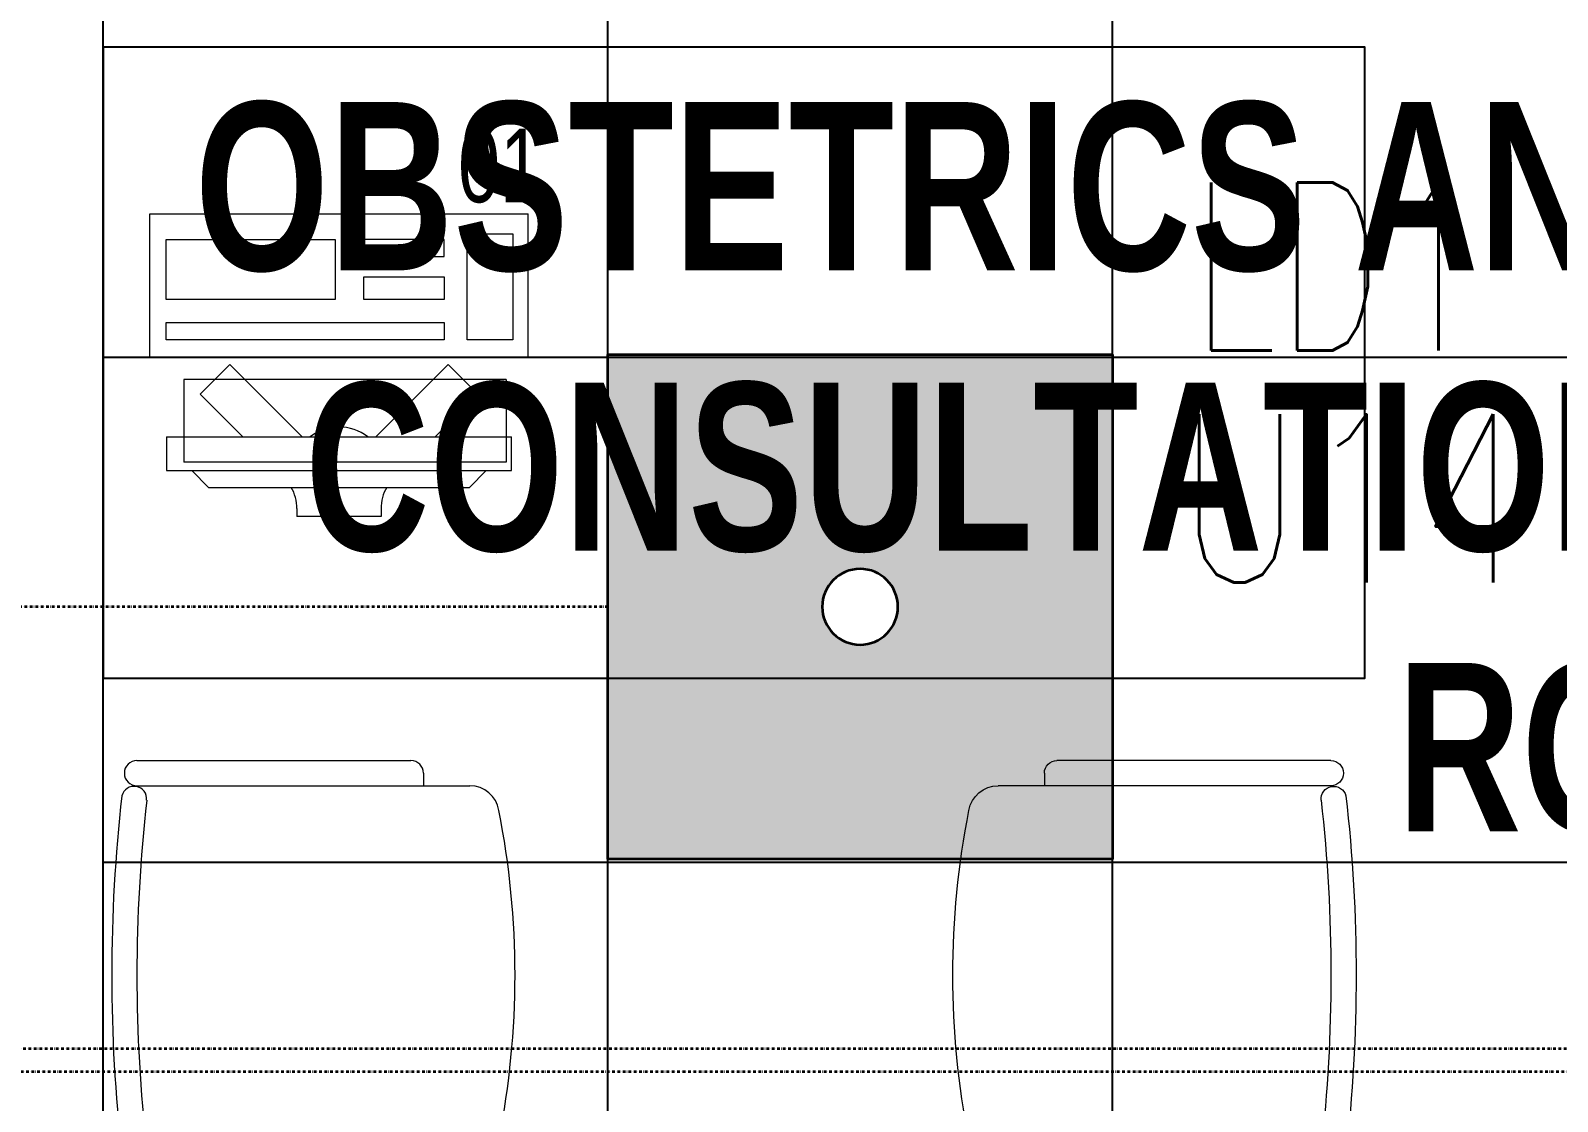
# Model space of a CAD drawing. Extents: x -12260 to 184725, y -29287 to 19916.
# Drawn here: x 25790 to 27605, y -4695 to -3422 of the extents above; entities that cross this region are included whole.
import ezdxf
from ezdxf import colors
from ezdxf.entities.mleader import LeaderData, LeaderLine
from ezdxf.enums import TextEntityAlignment as Align
from ezdxf.math import Vec2, Vec3

# ---------------------------------------------------------------- set-up
doc = ezdxf.new("R2010")
doc.units = 0
doc.header["$LTSCALE"] = 0.25
doc.linetypes.add('DASHDOT', pattern=[25.4, 12.7, -6.35, 0, -6.35])
for name, color, linetype, lineweight in [('01-First Floor-FUR$0$72_EGR_BASE_TEXT', 252, 'Continuous', 5), ('01-First Floor-FUR$0$72_EGR_EQP_TAG', 142, 'Continuous', 5), ('01-First Floor-FUR$0$LOADING', 253, 'Continuous', 5), ('01-First Floor-FUR$0$Walls', 251, 'Continuous', 5), ('E-LITE-CIRC', 6, 'Continuous', 25), ('E-LITE-CIRC-NUMB', 6, 'Continuous', 25), ('E-LITE-CLNG', 150, 'Continuous', 35), ('E-LITE-CLNG-CNDT', 6, 'DASHDOT', 35), ('E-LITE-CTRL', 6, 'Continuous', 25), ('E-LITE-IDEN', 6, 'Continuous', 25), ('E-LITE-TEXT', 6, 'Continuous', 25)]:
    doc.layers.add(name, color=color, linetype=linetype, lineweight=lineweight)
doc.layers.add('01-First Floor-FUR$0$FALSE CEILING', color=251, linetype='Continuous')
doc.layers.add('01-First Floor-FUR$0$TME-NON MEDICAL FURNITURE', color=242, linetype='Continuous')
doc.styles.add('01-First Floor-FUR$0$X3G_ENTITY_257CFD', font='swisscl.ttf', dxfattribs={"height": 200})
doc.styles.add('01-First Floor-FUR$0$X3G_ENTITY_9EC9', font='swisscl.ttf', dxfattribs={"height": 0.2})
doc.styles.add('DC_Elc_Romans', font='elc_romans.shx', dxfattribs={"width": 0.7})
doc.styles.add('DC_SIMPLEX', font='SIMPLEX.shx', dxfattribs={"width": 0.7})

# ---------------------------------------------------------------- blocks, each defined once
blk = doc.blocks.new('*U224')
h = blk.add_hatch(color=254)
h.dxf.hatch_style = 1
h.paths.add_polyline_path([(-300, 300), (-300, -300), (300, -300), (300, 300)])
edge = h.paths.add_edge_path(flags=16)
edge.add_arc((0, 0), 45, 0, 360)
blk.add_lwpolyline([(-300, 300), (-300, -300), (300, -300), (300, 300)], close=True)
blk.add_circle((0, 0), 45)
at = {"layer": 'E-LITE-CIRC-NUMB', "style": 'DC_SIMPLEX', "width": 0.7, "flags": 8}
blk.add_attdef('CIRCUIT', text='', height=200, rotation=0, dxfattribs=at).set_placement((-473.9, 300), align=Align.RIGHT)
at = {"layer": 'E-LITE-CTRL', "style": 'DC_SIMPLEX', "width": 0.7, "flags": 8}
blk.add_attdef('CONTROL', (1118.9, -935), '', height=200, rotation=360, dxfattribs=at)
at = {"layer": 'E-LITE-IDEN', "style": 'DC_SIMPLEX', "width": 0.7, "flags": 8}
blk.add_attdef('TYPE', (460.4, 457.6), '', height=200, rotation=360, dxfattribs=at)
blk = doc.blocks.new('DC_Arrow-ArrowEllipse')
at = {"color": 0}
blk.add_ellipse((0, 0), major_axis=(0.4, 0), ratio=0.4, dxfattribs=at)
at = {"color": 0, "ltscale": 0.5}
blk.add_solid([(-1.4, 0.1667), (-0.4, 0), (-1.4, -0.1667)], dxfattribs=at)
blk = doc.blocks.new('01-First Floor-FUR$0$GF21016-P')
at = {"layer": '01-First Floor-FUR$0$LOADING', "extrusion": (-1.24384e-09, -1.20261e-09, -1)}
for p, q in [((0.0128, 0.0179), (0.0128, 0.4136)), ((0.4628, 0.0179), (0.4628, 0.4136)), ((-0.0022, 0.3585), (0.0128, 0.3585)), ((0.4778, 0.3585), (0.4628, 0.3585)), ((-0.0172, 0.0179), (-0.0172, 0.3435)), ((0.4928, 0.0179), (0.4928, 0.3435)), ((0.4778, 0.0029), (0.4778, 0.0029))]:
    blk.add_line(p, q, dxfattribs=at)
for centre, radius, start, end in [((-0.2378, -0.5362), 1.0036, 78.7568, 101.2432), ((-0.0478, 0.4136), 0.035, 0, 80.6557), ((-0.4278, 0.4136), 0.035, 99.3443, 180), ((0.0022, 0.3435), 0.015, 0, 90), ((-0.4778, 0.3435), 0.015, 90, 180), ((-0.0284, 0.0145), 0.015, 284.3864, 95.5209), ((-0.2378, 1.8928), 1.8749, 263.6341, 276.3659), ((-0.4471, 0.0145), 0.015, 84.4791, 255.6136), ((0.0022, 0.0179), 0.015, 270, 0), ((0.0022, 0.0179), 0.015, 180, 270), ((-0.2378, 1.8734), 1.8855, 263.5119, 276.4881), ((-0.4778, 0.0179), 0.015, 270, 0), ((-0.4778, 0.0179), 0.015, 180, 270)]:
    blk.add_arc(centre, radius, start, end, dxfattribs=at)
blk = doc.blocks.new('01-First Floor-FUR$0$ITCWLS1-P')
at = {"layer": '01-First Floor-FUR$0$LOADING'}
for p, q in [((-0.17, 0.45), (-0.17, 0)), ((-0.17, 0.45), (0, 0.45)), ((0, 0.45), (0, 0)), ((-0.2651, 0.43, 0), (-0.3051, 0.43, 0)), ((-0.3051, 0.43, 0), (-0.3051, 0.02, 0)), ((-0.2651, 0.43, 0), (-0.2651, 0.02, 0)), ((-0.1496, 0.4305), (-0.1291, 0.4305)), ((-0.1291, 0.4305), (-0.1291, 0.4089)), ((-0.3251, 0.38, 0), (-0.3051, 0.4, 0)), ((-0.197, 0.4094), (-0.295, 0.4094)), ((-0.295, 0.0264), (-0.295, 0.4094)), ((-0.197, 0.0264), (-0.197, 0.4094)), ((-0.3251, 0.38, 0), (-0.3251, 0.07, 0)), ((-0.3503, 0.275), (-0.3596, 0.275)), ((-0.3596, 0.175), (-0.3596, 0.275)), ((-0.3503, 0.175), (-0.3596, 0.175)), ((-0.3251, 0.07, 0), (-0.3051, 0.05, 0)), ((-0.3051, 0.02, 0), (-0.2651, 0.02, 0)), ((-0.197, 0.0264), (-0.295, 0.0264)), ((-0.17, 0), (0, 0))]:
    blk.add_line(p, q, dxfattribs=at)
at = {"layer": '01-First Floor-FUR$0$LOADING', "extrusion": (2.48281e-10, 3.18408e-10, -1)}
for p, q in [((-0.2651, 0.3395), (-0.2144, 0.3902)), ((-0.1791, 0.3548), (-0.2144, 0.3902)), ((-0.2651, 0.2688), (-0.1791, 0.3548))]:
    blk.add_line(p, q, dxfattribs=at)
at = {"layer": '01-First Floor-FUR$0$LOADING', "extrusion": (2.48281e-10, -3.18408e-10, -1)}
for p, q in [((-0.2651, 0.1812), (-0.1791, 0.0952)), ((-0.2651, 0.1105), (-0.2144, 0.0598)), ((-0.1791, 0.0952), (-0.2144, 0.0598))]:
    blk.add_line(p, q, dxfattribs=at)
at = {"layer": '01-First Floor-FUR$0$LOADING'}
for points in [[(-0.1291, 0.4089), (-0.1291, 0.1), (-0.1496, 0.1), (-0.1496, 0.4305)], [(-0.1496, 0.1), (-0.1496, 0.1), (-0.1496, 0.1), (-0.1496, 0.1), (-0.1496, 0.1), (-0.1496, 0.1), (-0.1496, 0.1), (-0.1496, 0.1), (-0.1496, 0.1)], [(-0.1496, 0.1), (-0.1496, 0.1), (-0.1496, 0.1), (-0.1496, 0.1), (-0.1496, 0.1), (-0.1496, 0.1), (-0.1496, 0.1), (-0.1496, 0.1), (-0.1496, 0.1), (-0.1496, 0.1), (-0.1496, 0.1), (-0.1496, 0.1), (-0.1496, 0.1), (-0.1496, 0.1), (-0.1496, 0.1), (-0.1496, 0.1), (-0.1496, 0.1), (-0.1496, 0.1)], [(-0.1496, 0.1), (-0.1496, 0.1), (-0.1496, 0.1), (-0.1496, 0.1), (-0.1496, 0.1), (-0.1496, 0.1), (-0.1496, 0.1), (-0.1496, 0.1), (-0.1496, 0.1), (-0.1496, 0.1)], [(-0.1496, 0.1), (-0.1496, 0.1), (-0.1496, 0.1), (-0.1496, 0.1), (-0.1496, 0.1), (-0.1496, 0.1), (-0.1496, 0.1)], [(-0.1496, 0.1), (-0.1496, 0.1), (-0.1496, 0.1), (-0.1496, 0.1), (-0.1496, 0.1), (-0.1496, 0.1), (-0.1496, 0.1), (-0.1496, 0.1), (-0.1496, 0.1), (-0.1496, 0.1)], [(-0.1496, 0.1), (-0.1496, 0.1), (-0.1496, 0.1), (-0.1496, 0.1), (-0.1496, 0.1), (-0.1496, 0.1), (-0.1496, 0.1), (-0.1496, 0.1), (-0.1496, 0.1), (-0.1496, 0.1), (-0.1496, 0.1), (-0.1496, 0.1), (-0.1496, 0.1), (-0.1496, 0.1), (-0.1496, 0.1)], [(-0.1496, 0.1), (-0.1496, 0.1), (-0.1496, 0.1), (-0.1496, 0.1), (-0.1496, 0.1), (-0.1496, 0.1), (-0.1496, 0.1), (-0.1496, 0.1), (-0.1496, 0.1), (-0.1496, 0.1)], [(-0.1496, 0.1), (-0.1496, 0.1), (-0.1496, 0.1), (-0.1496, 0.1), (-0.1496, 0.1), (-0.1496, 0.1), (-0.1496, 0.1), (-0.1496, 0.1), (-0.1496, 0.1), (-0.1496, 0.1)], [(-0.1496, 0.1), (-0.1496, 0.1), (-0.1496, 0.1), (-0.1496, 0.1), (-0.1496, 0.1), (-0.1496, 0.1), (-0.1496, 0.1), (-0.1496, 0.1), (-0.1496, 0.1), (-0.1496, 0.1), (-0.1496, 0.1), (-0.1496, 0.1), (-0.1496, 0.1), (-0.1496, 0.1), (-0.1496, 0.1), (-0.1496, 0.1), (-0.1496, 0.1), (-0.1496, 0.1), (-0.1496, 0.1), (-0.1496, 0.1), (-0.1496, 0.1), (-0.1496, 0.1), (-0.1496, 0.1), (-0.1496, 0.1), (-0.1496, 0.1), (-0.1496, 0.1), (-0.1496, 0.1), (-0.1496, 0.1), (-0.1496, 0.1), (-0.1496, 0.1), (-0.1496, 0.1), (-0.1496, 0.1), (-0.1496, 0.1), (-0.1496, 0.1), (-0.1496, 0.1), (-0.1496, 0.1), (-0.1496, 0.1), (-0.1496, 0.1), (-0.1496, 0.1), (-0.1496, 0.1), (-0.1496, 0.1), (-0.1496, 0.1), (-0.1496, 0.1), (-0.1496, 0.1), (-0.1496, 0.1), (-0.1496, 0.1), (-0.1496, 0.1), (-0.1496, 0.1), (-0.1496, 0.1), (-0.1496, 0.1), (-0.1496, 0.1), (-0.1496, 0.1), (-0.1496, 0.1), (-0.1496, 0.1)], [(-0.1496, 0.1), (-0.1496, 0.1), (-0.1496, 0.1), (-0.1496, 0.1), (-0.1496, 0.1), (-0.1496, 0.1), (-0.1496, 0.1), (-0.1496, 0.1), (-0.1496, 0.1), (-0.1496, 0.1), (-0.1496, 0.1), (-0.1496, 0.1), (-0.1496, 0.1), (-0.1496, 0.1), (-0.1496, 0.1), (-0.1496, 0.1), (-0.1496, 0.1), (-0.1496, 0.1), (-0.1496, 0.1), (-0.1496, 0.1), (-0.1496, 0.1), (-0.1496, 0.1), (-0.1496, 0.1), (-0.1496, 0.1), (-0.1496, 0.1), (-0.1496, 0.1), (-0.1496, 0.1), (-0.1496, 0.1), (-0.1496, 0.1), (-0.1496, 0.1), (-0.1496, 0.1), (-0.1496, 0.1), (-0.1496, 0.1), (-0.1496, 0.1), (-0.1496, 0.1), (-0.1496, 0.1), (-0.1496, 0.1), (-0.1496, 0.1), (-0.1496, 0.1), (-0.1496, 0.1), (-0.1496, 0.1), (-0.1496, 0.1), (-0.1496, 0.1), (-0.1496, 0.1), (-0.1496, 0.1), (-0.1496, 0.1), (-0.1496, 0.1), (-0.1496, 0.1), (-0.1496, 0.1), (-0.1496, 0.1), (-0.1496, 0.1), (-0.1496, 0.1), (-0.1496, 0.1), (-0.1496, 0.1), (-0.1496, 0.1), (-0.1496, 0.1), (-0.1496, 0.1), (-0.1496, 0.1), (-0.1496, 0.1), (-0.1496, 0.1), (-0.1496, 0.1), (-0.1496, 0.1), (-0.1496, 0.1), (-0.1496, 0.1), (-0.1496, 0.1), (-0.1496, 0.1), (-0.1496, 0.1), (-0.1496, 0.1), (-0.1496, 0.1), (-0.1496, 0.1), (-0.1496, 0.1), (-0.1496, 0.1), (-0.1496, 0.1), (-0.1496, 0.1), (-0.1496, 0.1), (-0.1496, 0.1), (-0.1496, 0.1), (-0.1496, 0.1), (-0.1496, 0.1), (-0.1496, 0.1), (-0.1496, 0.1), (-0.1496, 0.1), (-0.1496, 0.1), (-0.1496, 0.1), (-0.1496, 0.1), (-0.1496, 0.1), (-0.1496, 0.1), (-0.1496, 0.1), (-0.1496, 0.1)], [(-0.1496, 0.1), (-0.1496, 0.1), (-0.1496, 0.1), (-0.1496, 0.1), (-0.1496, 0.1), (-0.1496, 0.1), (-0.1496, 0.1), (-0.1496, 0.1), (-0.1496, 0.1), (-0.1496, 0.1), (-0.1496, 0.1), (-0.1496, 0.1)], [(-0.1496, 0.1), (-0.1496, 0.1), (-0.1496, 0.1), (-0.1496, 0.1), (-0.1496, 0.1), (-0.1496, 0.1), (-0.1496, 0.1)], [(-0.1496, 0.1), (-0.1496, 0.1), (-0.1496, 0.1), (-0.1496, 0.1), (-0.1496, 0.1), (-0.1496, 0.1), (-0.1496, 0.1), (-0.1496, 0.1), (-0.1496, 0.1), (-0.1496, 0.1), (-0.1496, 0.1), (-0.1496, 0.1), (-0.1496, 0.1), (-0.1496, 0.1), (-0.1496, 0.1), (-0.1496, 0.1), (-0.1496, 0.1)], [(-0.1496, 0.1), (-0.1496, 0.1), (-0.1496, 0.1), (-0.1496, 0.1), (-0.1496, 0.1), (-0.1496, 0.1), (-0.1496, 0.1), (-0.1496, 0.1), (-0.1496, 0.1), (-0.1496, 0.1), (-0.1496, 0.1), (-0.1496, 0.1), (-0.1496, 0.1), (-0.1496, 0.1), (-0.1496, 0.1), (-0.1496, 0.1), (-0.1496, 0.1), (-0.1496, 0.1), (-0.1496, 0.1), (-0.1496, 0.1), (-0.1496, 0.1), (-0.1496, 0.1), (-0.1496, 0.1), (-0.1496, 0.1), (-0.1496, 0.1), (-0.1496, 0.1), (-0.1496, 0.1), (-0.1496, 0.1), (-0.1496, 0.1), (-0.1496, 0.1), (-0.1496, 0.1), (-0.1496, 0.1), (-0.1496, 0.1), (-0.1496, 0.1), (-0.1496, 0.1), (-0.1496, 0.1), (-0.1496, 0.1), (-0.1496, 0.1), (-0.1496, 0.1), (-0.1496, 0.1), (-0.1496, 0.1), (-0.1496, 0.1), (-0.1496, 0.1), (-0.1496, 0.1), (-0.1496, 0.1), (-0.1496, 0.1), (-0.1496, 0.1), (-0.1496, 0.1), (-0.1496, 0.1), (-0.1496, 0.1), (-0.1496, 0.1), (-0.1496, 0.1), (-0.1496, 0.1), (-0.1496, 0.1), (-0.1496, 0.1), (-0.1496, 0.1), (-0.1496, 0.1), (-0.1496, 0.1), (-0.1496, 0.1), (-0.1496, 0.1), (-0.1496, 0.1), (-0.1496, 0.1), (-0.1496, 0.1), (-0.1496, 0.1), (-0.1496, 0.1), (-0.1496, 0.1), (-0.1496, 0.1), (-0.1496, 0.1), (-0.1496, 0.1), (-0.1496, 0.1), (-0.1496, 0.1), (-0.1496, 0.1), (-0.1496, 0.1), (-0.1496, 0.1), (-0.1496, 0.1), (-0.1496, 0.1), (-0.1496, 0.1), (-0.1496, 0.1), (-0.1496, 0.1), (-0.1496, 0.1), (-0.1496, 0.1), (-0.1496, 0.1), (-0.1496, 0.1), (-0.1496, 0.1), (-0.1496, 0.1), (-0.1496, 0.1), (-0.1496, 0.1), (-0.1496, 0.1), (-0.1496, 0.1), (-0.1496, 0.1), (-0.1496, 0.1), (-0.1496, 0.1), (-0.1496, 0.1), (-0.1496, 0.1), (-0.1496, 0.1), (-0.1496, 0.1), (-0.1496, 0.1), (-0.1496, 0.1), (-0.1496, 0.1), (-0.1496, 0.1), (-0.1496, 0.1), (-0.1496, 0.1), (-0.1496, 0.1), (-0.1496, 0.1), (-0.1496, 0.1), (-0.1496, 0.1), (-0.1496, 0.1), (-0.1496, 0.1), (-0.1496, 0.1), (-0.1496, 0.1), (-0.1496, 0.1)], [(-0.1496, 0.1), (-0.1496, 0.1), (-0.1496, 0.1), (-0.1496, 0.1), (-0.1496, 0.1), (-0.1496, 0.1), (-0.1496, 0.1), (-0.1496, 0.1)]]:
    blk.add_lwpolyline(points, dxfattribs=at)
for points in [[(-0.1019, 0.4305), (-0.0304, 0.4305), (-0.0304, 0.2294), (-0.1019, 0.2294)], [(-0.1019, 0.1954), (-0.0747, 0.1954), (-0.0747, 0.1), (-0.1019, 0.1)], [(-0.0304, 0.1954), (-0.0508, 0.1954), (-0.0508, 0.1), (-0.0304, 0.1)], [(-0.1496, 0.1), (-0.1496, 0.1), (-0.1496, 0.1), (-0.1496, 0.1), (-0.1496, 0.1), (-0.1496, 0.1), (-0.1496, 0.1), (-0.1496, 0.1), (-0.1496, 0.1), (-0.1496, 0.1), (-0.1496, 0.1), (-0.1496, 0.1), (-0.1496, 0.1), (-0.1496, 0.1), (-0.1496, 0.1), (-0.1496, 0.1), (-0.1496, 0.1), (-0.1496, 0.1), (-0.1496, 0.1), (-0.1496, 0.1), (-0.1496, 0.1), (-0.1496, 0.1), (-0.1496, 0.1), (-0.1496, 0.1), (-0.1496, 0.1), (-0.1496, 0.1), (-0.1496, 0.1), (-0.1496, 0.1), (-0.1496, 0.1), (-0.1496, 0.1), (-0.1496, 0.1), (-0.1496, 0.1), (-0.1496, 0.1), (-0.1496, 0.1), (-0.1496, 0.1), (-0.1496, 0.1), (-0.1496, 0.1), (-0.1496, 0.1), (-0.1496, 0.1), (-0.1496, 0.1), (-0.1496, 0.1), (-0.1496, 0.1), (-0.1496, 0.1), (-0.1496, 0.1), (-0.1496, 0.1), (-0.1496, 0.1), (-0.1496, 0.1), (-0.1496, 0.1), (-0.1496, 0.1), (-0.1496, 0.1), (-0.1496, 0.1), (-0.1496, 0.1), (-0.1496, 0.1), (-0.1496, 0.1), (-0.1496, 0.1), (-0.1496, 0.1), (-0.1496, 0.1), (-0.1496, 0.1), (-0.1496, 0.1), (-0.1496, 0.1), (-0.1496, 0.1), (-0.1496, 0.1), (-0.1496, 0.1), (-0.1496, 0.1), (-0.1496, 0.1), (-0.1496, 0.1), (-0.1496, 0.1), (-0.1496, 0.1), (-0.1496, 0.1), (-0.1496, 0.1), (-0.1496, 0.1), (-0.1496, 0.1), (-0.1496, 0.1), (-0.1496, 0.1), (-0.1496, 0.1), (-0.1496, 0.1), (-0.1496, 0.1), (-0.1496, 0.1), (-0.1496, 0.1), (-0.1496, 0.1), (-0.1496, 0.1), (-0.1496, 0.1), (-0.1496, 0.1), (-0.1496, 0.1), (-0.1496, 0.1), (-0.1496, 0.1), (-0.1496, 0.1), (-0.1496, 0.1), (-0.1496, 0.1), (-0.1496, 0.1), (-0.1496, 0.1), (-0.1496, 0.1), (-0.1496, 0.1), (-0.1496, 0.1), (-0.1496, 0.1), (-0.1496, 0.1), (-0.1496, 0.1), (-0.1496, 0.1), (-0.1496, 0.1), (-0.1496, 0.1), (-0.1496, 0.1), (-0.1496, 0.1), (-0.1496, 0.1), (-0.1496, 0.1), (-0.1496, 0.1), (-0.1496, 0.1), (-0.1496, 0.1), (-0.1496, 0.1), (-0.1496, 0.1), (-0.1496, 0.1), (-0.1496, 0.1), (-0.1496, 0.1), (-0.1496, 0.1), (-0.1496, 0.1), (-0.1496, 0.1), (-0.1496, 0.1), (-0.1496, 0.1), (-0.1496, 0.1), (-0.1496, 0.1), (-0.1496, 0.1), (-0.1496, 0.1), (-0.1496, 0.1), (-0.1496, 0.1), (-0.1496, 0.1), (-0.1496, 0.1), (-0.1496, 0.1), (-0.1496, 0.1), (-0.1496, 0.1), (-0.1496, 0.1), (-0.1496, 0.1), (-0.1496, 0.1), (-0.1496, 0.1), (-0.1496, 0.1), (-0.1496, 0.1), (-0.1496, 0.1), (-0.1496, 0.1), (-0.1496, 0.1), (-0.1496, 0.1), (-0.1496, 0.1), (-0.1496, 0.1), (-0.1496, 0.1), (-0.1496, 0.1), (-0.1496, 0.1), (-0.1496, 0.1), (-0.1496, 0.1), (-0.1496, 0.1), (-0.1496, 0.1), (-0.1496, 0.1), (-0.1496, 0.1), (-0.1496, 0.1), (-0.1496, 0.1), (-0.1496, 0.1), (-0.1496, 0.1), (-0.1496, 0.1), (-0.1496, 0.1), (-0.1496, 0.1), (-0.1496, 0.1), (-0.1496, 0.1), (-0.1496, 0.1), (-0.1496, 0.1), (-0.1496, 0.1), (-0.1496, 0.1), (-0.1496, 0.1), (-0.1496, 0.1), (-0.1496, 0.1), (-0.1496, 0.1), (-0.1496, 0.1), (-0.1496, 0.1), (-0.1496, 0.1), (-0.1496, 0.1), (-0.1496, 0.1), (-0.1496, 0.1), (-0.1496, 0.1), (-0.1496, 0.1), (-0.1496, 0.1), (-0.1496, 0.1), (-0.1496, 0.1), (-0.1496, 0.1), (-0.1496, 0.1), (-0.1496, 0.1), (-0.1496, 0.1), (-0.1496, 0.1), (-0.1496, 0.1), (-0.1496, 0.1), (-0.1496, 0.1), (-0.1496, 0.1), (-0.1496, 0.1), (-0.1496, 0.1), (-0.1496, 0.1), (-0.1496, 0.1), (-0.1496, 0.1), (-0.1496, 0.1), (-0.1496, 0.1), (-0.1496, 0.1), (-0.1496, 0.1), (-0.1496, 0.1), (-0.1496, 0.1), (-0.1496, 0.1), (-0.1496, 0.1), (-0.1496, 0.1), (-0.1496, 0.1), (-0.1496, 0.1), (-0.1496, 0.1), (-0.1496, 0.1), (-0.1496, 0.1), (-0.1496, 0.1), (-0.1496, 0.1), (-0.1496, 0.1), (-0.1496, 0.1), (-0.1496, 0.1), (-0.1496, 0.1), (-0.1496, 0.1), (-0.1496, 0.1), (-0.1496, 0.1), (-0.1496, 0.1), (-0.1496, 0.1), (-0.1496, 0.1), (-0.1496, 0.1), (-0.1496, 0.1), (-0.1496, 0.1), (-0.1496, 0.1), (-0.1496, 0.1), (-0.1496, 0.1), (-0.1496, 0.1), (-0.1496, 0.1), (-0.1496, 0.1), (-0.1496, 0.1), (-0.1496, 0.1), (-0.1496, 0.1), (-0.1496, 0.1), (-0.1496, 0.1), (-0.1496, 0.1), (-0.1496, 0.1), (-0.1496, 0.1), (-0.1496, 0.1), (-0.1496, 0.1), (-0.1496, 0.1), (-0.1496, 0.1), (-0.1496, 0.1), (-0.1496, 0.1), (-0.1496, 0.1), (-0.1496, 0.1), (-0.1496, 0.1), (-0.1496, 0.1), (-0.1496, 0.1), (-0.1496, 0.1), (-0.1496, 0.1), (-0.1496, 0.1), (-0.1496, 0.1), (-0.1496, 0.1), (-0.1496, 0.1), (-0.1496, 0.1), (-0.1496, 0.1), (-0.1496, 0.1), (-0.1496, 0.1), (-0.1496, 0.1), (-0.1496, 0.1), (-0.1496, 0.1), (-0.1496, 0.1), (-0.1496, 0.1), (-0.1496, 0.1), (-0.1496, 0.1), (-0.1496, 0.1), (-0.1496, 0.1), (-0.1496, 0.1), (-0.1496, 0.1), (-0.1496, 0.1), (-0.1496, 0.1), (-0.1496, 0.1), (-0.1496, 0.1), (-0.1496, 0.1), (-0.1496, 0.1), (-0.1496, 0.1), (-0.1496, 0.1), (-0.1496, 0.1), (-0.1496, 0.1), (-0.1496, 0.1)], [(-0.1496, 0.1), (-0.1496, 0.1), (-0.1496, 0.1), (-0.1496, 0.1), (-0.1496, 0.1), (-0.1496, 0.1), (-0.1496, 0.1), (-0.1496, 0.1), (-0.1496, 0.1), (-0.1496, 0.1), (-0.1496, 0.1), (-0.1496, 0.1), (-0.1496, 0.1), (-0.1496, 0.1), (-0.1496, 0.1), (-0.1496, 0.1), (-0.1496, 0.1), (-0.1496, 0.1), (-0.1496, 0.1), (-0.1496, 0.1), (-0.1496, 0.1), (-0.1496, 0.1), (-0.1496, 0.1), (-0.1496, 0.1), (-0.1496, 0.1), (-0.1496, 0.1), (-0.1496, 0.1), (-0.1496, 0.1), (-0.1496, 0.1), (-0.1496, 0.1), (-0.1496, 0.1), (-0.1496, 0.1), (-0.1496, 0.1), (-0.1496, 0.1), (-0.1496, 0.1), (-0.1496, 0.1), (-0.1496, 0.1), (-0.1496, 0.1), (-0.1496, 0.1), (-0.1496, 0.1), (-0.1496, 0.1), (-0.1496, 0.1), (-0.1496, 0.1), (-0.1496, 0.1), (-0.1496, 0.1), (-0.1496, 0.1), (-0.1496, 0.1), (-0.1496, 0.1), (-0.1496, 0.1), (-0.1496, 0.1), (-0.1496, 0.1), (-0.1496, 0.1), (-0.1496, 0.1), (-0.1496, 0.1), (-0.1496, 0.1), (-0.1496, 0.1), (-0.1496, 0.1), (-0.1496, 0.1), (-0.1496, 0.1), (-0.1496, 0.1), (-0.1496, 0.1), (-0.1496, 0.1), (-0.1496, 0.1), (-0.1496, 0.1), (-0.1496, 0.1), (-0.1496, 0.1), (-0.1496, 0.1), (-0.1496, 0.1), (-0.1496, 0.1), (-0.1496, 0.1), (-0.1496, 0.1), (-0.1496, 0.1), (-0.1496, 0.1), (-0.1496, 0.1), (-0.1496, 0.1), (-0.1496, 0.1), (-0.1496, 0.1), (-0.1496, 0.1), (-0.1496, 0.1), (-0.1496, 0.1), (-0.1496, 0.1), (-0.1496, 0.1), (-0.1496, 0.1), (-0.1496, 0.1), (-0.1496, 0.1), (-0.1496, 0.1), (-0.1496, 0.1), (-0.1496, 0.1), (-0.1496, 0.1), (-0.1496, 0.1), (-0.1496, 0.1), (-0.1496, 0.1), (-0.1496, 0.1), (-0.1496, 0.1), (-0.1496, 0.1), (-0.1496, 0.1), (-0.1496, 0.1), (-0.1496, 0.1), (-0.1496, 0.1), (-0.1496, 0.1), (-0.1496, 0.1), (-0.1496, 0.1), (-0.1496, 0.1), (-0.1496, 0.1), (-0.1496, 0.1), (-0.1496, 0.1), (-0.1496, 0.1), (-0.1496, 0.1), (-0.1496, 0.1), (-0.1496, 0.1), (-0.1496, 0.1), (-0.1496, 0.1), (-0.1496, 0.1), (-0.1496, 0.1), (-0.1496, 0.1), (-0.1496, 0.1), (-0.1496, 0.1), (-0.1496, 0.1), (-0.1496, 0.1), (-0.1496, 0.1), (-0.1496, 0.1), (-0.1496, 0.1), (-0.1496, 0.1), (-0.1496, 0.1), (-0.1496, 0.1), (-0.1496, 0.1), (-0.1496, 0.1), (-0.1496, 0.1), (-0.1496, 0.1), (-0.1496, 0.1), (-0.1496, 0.1), (-0.1496, 0.1), (-0.1496, 0.1), (-0.1496, 0.1), (-0.1496, 0.1), (-0.1496, 0.1), (-0.1496, 0.1), (-0.1496, 0.1), (-0.1496, 0.1), (-0.1496, 0.1), (-0.1496, 0.1), (-0.1496, 0.1), (-0.1496, 0.1), (-0.1496, 0.1), (-0.1496, 0.1), (-0.1496, 0.1), (-0.1496, 0.1), (-0.1496, 0.1), (-0.1496, 0.1), (-0.1496, 0.1), (-0.1496, 0.1), (-0.1496, 0.1), (-0.1496, 0.1), (-0.1496, 0.1), (-0.1496, 0.1), (-0.1496, 0.1), (-0.1496, 0.1), (-0.1496, 0.1), (-0.1496, 0.1), (-0.1496, 0.1), (-0.1496, 0.1), (-0.1496, 0.1), (-0.1496, 0.1), (-0.1496, 0.1), (-0.1496, 0.1), (-0.1496, 0.1), (-0.1496, 0.1), (-0.1496, 0.1), (-0.1496, 0.1), (-0.1496, 0.1), (-0.1496, 0.1), (-0.1496, 0.1), (-0.1496, 0.1), (-0.1496, 0.1), (-0.1496, 0.1), (-0.1496, 0.1), (-0.1496, 0.1), (-0.1496, 0.1), (-0.1496, 0.1), (-0.1496, 0.1), (-0.1496, 0.1), (-0.1496, 0.1), (-0.1496, 0.1), (-0.1496, 0.1), (-0.1496, 0.1), (-0.1496, 0.1), (-0.1496, 0.1), (-0.1496, 0.1), (-0.1496, 0.1), (-0.1496, 0.1), (-0.1496, 0.1), (-0.1496, 0.1), (-0.1496, 0.1), (-0.1496, 0.1), (-0.1496, 0.1), (-0.1496, 0.1), (-0.1496, 0.1), (-0.1496, 0.1), (-0.1496, 0.1), (-0.1496, 0.1), (-0.1496, 0.1), (-0.1496, 0.1), (-0.1496, 0.1), (-0.1496, 0.1), (-0.1496, 0.1), (-0.1496, 0.1), (-0.1496, 0.1), (-0.1496, 0.1), (-0.1496, 0.1), (-0.1496, 0.1), (-0.1496, 0.1), (-0.1496, 0.1), (-0.1496, 0.1), (-0.1496, 0.1)], [(-0.1496, 0.1), (-0.1496, 0.1), (-0.1496, 0.1), (-0.1496, 0.1), (-0.1496, 0.1), (-0.1496, 0.1), (-0.1496, 0.1), (-0.1496, 0.1), (-0.1496, 0.1), (-0.1496, 0.1), (-0.1496, 0.1), (-0.1496, 0.1), (-0.1496, 0.1), (-0.1496, 0.1), (-0.1496, 0.1), (-0.1496, 0.1), (-0.1496, 0.1), (-0.1496, 0.1), (-0.1496, 0.1), (-0.1496, 0.1), (-0.1496, 0.1), (-0.1496, 0.1), (-0.1496, 0.1), (-0.1496, 0.1), (-0.1496, 0.1), (-0.1496, 0.1), (-0.1496, 0.1), (-0.1496, 0.1), (-0.1496, 0.1), (-0.1496, 0.1), (-0.1496, 0.1), (-0.1496, 0.1), (-0.1496, 0.1), (-0.1496, 0.1), (-0.1496, 0.1), (-0.1496, 0.1), (-0.1496, 0.1), (-0.1496, 0.1), (-0.1496, 0.1), (-0.1496, 0.1), (-0.1496, 0.1), (-0.1496, 0.1), (-0.1496, 0.1), (-0.1496, 0.1), (-0.1496, 0.1), (-0.1496, 0.1), (-0.1496, 0.1), (-0.1496, 0.1), (-0.1496, 0.1), (-0.1496, 0.1), (-0.1496, 0.1), (-0.1496, 0.1), (-0.1496, 0.1), (-0.1496, 0.1), (-0.1496, 0.1), (-0.1496, 0.1), (-0.1496, 0.1), (-0.1496, 0.1), (-0.1496, 0.1), (-0.1496, 0.1), (-0.1496, 0.1), (-0.1496, 0.1), (-0.1496, 0.1), (-0.1496, 0.1), (-0.1496, 0.1), (-0.1496, 0.1), (-0.1496, 0.1), (-0.1496, 0.1), (-0.1496, 0.1), (-0.1496, 0.1), (-0.1496, 0.1), (-0.1496, 0.1), (-0.1496, 0.1), (-0.1496, 0.1), (-0.1496, 0.1), (-0.1496, 0.1), (-0.1496, 0.1), (-0.1496, 0.1), (-0.1496, 0.1), (-0.1496, 0.1), (-0.1496, 0.1), (-0.1496, 0.1), (-0.1496, 0.1), (-0.1496, 0.1), (-0.1496, 0.1), (-0.1496, 0.1), (-0.1496, 0.1), (-0.1496, 0.1), (-0.1496, 0.1), (-0.1496, 0.1), (-0.1496, 0.1), (-0.1496, 0.1), (-0.1496, 0.1), (-0.1496, 0.1), (-0.1496, 0.1), (-0.1496, 0.1), (-0.1496, 0.1), (-0.1496, 0.1), (-0.1496, 0.1), (-0.1496, 0.1), (-0.1496, 0.1), (-0.1496, 0.1), (-0.1496, 0.1), (-0.1496, 0.1), (-0.1496, 0.1), (-0.1496, 0.1), (-0.1496, 0.1), (-0.1496, 0.1), (-0.1496, 0.1), (-0.1496, 0.1), (-0.1496, 0.1), (-0.1496, 0.1), (-0.1496, 0.1), (-0.1496, 0.1), (-0.1496, 0.1), (-0.1496, 0.1), (-0.1496, 0.1), (-0.1496, 0.1), (-0.1496, 0.1), (-0.1496, 0.1), (-0.1496, 0.1), (-0.1496, 0.1), (-0.1496, 0.1), (-0.1496, 0.1), (-0.1496, 0.1), (-0.1496, 0.1), (-0.1496, 0.1), (-0.1496, 0.1), (-0.1496, 0.1), (-0.1496, 0.1), (-0.1496, 0.1), (-0.1496, 0.1), (-0.1496, 0.1), (-0.1496, 0.1), (-0.1496, 0.1), (-0.1496, 0.1), (-0.1496, 0.1), (-0.1496, 0.1), (-0.1496, 0.1), (-0.1496, 0.1), (-0.1496, 0.1), (-0.1496, 0.1), (-0.1496, 0.1), (-0.1496, 0.1), (-0.1496, 0.1), (-0.1496, 0.1), (-0.1496, 0.1), (-0.1496, 0.1), (-0.1496, 0.1), (-0.1496, 0.1), (-0.1496, 0.1), (-0.1496, 0.1), (-0.1496, 0.1), (-0.1496, 0.1), (-0.1496, 0.1), (-0.1496, 0.1), (-0.1496, 0.1), (-0.1496, 0.1), (-0.1496, 0.1), (-0.1496, 0.1), (-0.1496, 0.1), (-0.1496, 0.1), (-0.1496, 0.1), (-0.1496, 0.1), (-0.1496, 0.1), (-0.1496, 0.1), (-0.1496, 0.1), (-0.1496, 0.1), (-0.1496, 0.1), (-0.1496, 0.1), (-0.1496, 0.1), (-0.1496, 0.1), (-0.1496, 0.1), (-0.1496, 0.1), (-0.1496, 0.1), (-0.1496, 0.1), (-0.1496, 0.1), (-0.1496, 0.1), (-0.1496, 0.1), (-0.1496, 0.1), (-0.1496, 0.1), (-0.1496, 0.1), (-0.1496, 0.1), (-0.1496, 0.1), (-0.1496, 0.1), (-0.1496, 0.1), (-0.1496, 0.1), (-0.1496, 0.1), (-0.1496, 0.1), (-0.1496, 0.1), (-0.1496, 0.1), (-0.1496, 0.1), (-0.1496, 0.1), (-0.1496, 0.1), (-0.1496, 0.1), (-0.1496, 0.1), (-0.1496, 0.1), (-0.1496, 0.1), (-0.1496, 0.1), (-0.1496, 0.1), (-0.1496, 0.1), (-0.1496, 0.1), (-0.1496, 0.1), (-0.1496, 0.1), (-0.1496, 0.1), (-0.1496, 0.1), (-0.1496, 0.1), (-0.1496, 0.1), (-0.1496, 0.1), (-0.1496, 0.1), (-0.1496, 0.1), (-0.1496, 0.1), (-0.1496, 0.1), (-0.1496, 0.1), (-0.1496, 0.1), (-0.1496, 0.1), (-0.1496, 0.1), (-0.1496, 0.1), (-0.1496, 0.1)], [(-0.1496, 0.0727), (-0.0236, 0.0727), (-0.0236, 0.0182), (-0.1496, 0.0182)]]:
    blk.add_lwpolyline(points, close=True, dxfattribs=at)
for centre, radius, start, end in [((-0.3503, 0.325), 0.05, 270, 300.3093), ((-0.3089, 0.225), 0.0556, 321.9431, 38.0569), ((-0.3503, 0.125), 0.05, 59.6907, 90)]:
    blk.add_arc(centre, radius, start, end, dxfattribs=at)
blk = doc.blocks.new('01-First Floor-FUR')
at = {"layer": '01-First Floor-FUR$0$FALSE CEILING', "linetype": 'Continuous'}
for p, q in [((26476, -6810), (26476, -2810)), ((27076, -6810), (27076, -2810)), ((25876, -3810), (29376, -3810)), ((25876, -4410), (29376, -4410))]:
    blk.add_line(p, q, dxfattribs=at)
at = {"layer": '01-First Floor-FUR$0$FALSE CEILING'}
blk.add_lwpolyline([(29376, -6810), (25876, -6810), (25876, -2810), (29376, -2810)], close=True, dxfattribs=at)
at = {"layer": '01-First Floor-FUR$0$FALSE CEILING', "elevation": -0.1}
blk.add_lwpolyline([(25876, -3441.4), (25876, -4191.4), (27376, -4191.4), (27376, -3441.4)], close=True, dxfattribs=at)
at = {"layer": '01-First Floor-FUR$0$LOADING', "elevation": -0.1}
blk.add_lwpolyline([(25876, -3441.4), (25876, -4191.4), (27376, -4191.4), (27376, -3441.4)], close=True, dxfattribs=at)
at = {"layer": '01-First Floor-FUR$0$Walls'}
blk.add_line((25876, -2810), (25876, -5730), dxfattribs=at)
at = {"layer": '01-First Floor-FUR$0$LOADING', "extrusion": (-1.93991e-16, 8.01373e-06, 1), "xscale": 1000.000000000013, "yscale": 1000.000000000013, "zscale": 1000.000000000013, "rotation": 90.00000000000001}
blk.add_blockref('01-First Floor-FUR$0$ITCWLS1-P', (26381.5, -3639.5, -0.1), dxfattribs=at)
at = {"layer": '01-First Floor-FUR$0$TME-NON MEDICAL FURNITURE', "color": 1, "extrusion": (-1.86519e-05, 4.75185e-05, 1), "xscale": -1000.000000000004, "yscale": 1000.000000000004, "zscale": -1000.000000000004, "rotation": 270.0000250975433}
blk.add_blockref('01-First Floor-FUR$0$GF21016-P', (25898.4, -4782.1, -0.9), dxfattribs=at)
at = {"layer": '01-First Floor-FUR$0$TME-NON MEDICAL FURNITURE', "color": 1, "extrusion": (1.86519e-05, 4.75185e-05, 1), "xscale": 1000.000000000004, "yscale": 1000.000000000004, "zscale": -1000.000000000001, "rotation": 89.99997490245674}
blk.add_blockref('01-First Floor-FUR$0$GF21016-P', (27353.6, -4782.1, 0.1), dxfattribs=at)
at = {"layer": '01-First Floor-FUR$0$72_EGR_BASE_TEXT', "insert": (27733.3, -3506.6), "char_height": 200, "width": 3714.666, "attachment_point": 2, "style": '01-First Floor-FUR$0$X3G_ENTITY_9EC9'}
blk.add_mtext('{\\fSwis721 LtCn BT|b1|i0|c0|p34;OBSTETRICS AND GYNAECOLOGY CONSULTATION / EXAMINATION ROOM}', dxfattribs=at)
at = {"layer": '01-First Floor-FUR$0$72_EGR_EQP_TAG', "insert": (26348, -3538.2, -0.1), "char_height": 87.47, "attachment_point": 2, "style": '01-First Floor-FUR$0$X3G_ENTITY_257CFD'}
blk.add_mtext('01', dxfattribs=at)

msp = doc.modelspace()

# ---------------------------------------------------------------- linework, layer by layer
at = {"layer": 'E-LITE-CLNG-CNDT', "color": 1}
for points in [[(29115.6, -2772.7), (29115.6, -4532.2, -0.414214), (29015.6, -4632.2), (24196.8, -4632.2, -0.414214), (24096.8, -4532.2), (24096.8, -4370.8, 0.414214), (23996.8, -4270.8), (23937.9, -4270.8)], [(39484.4, -3700), (39484.4, -4559.5, -0.414214), (39384.4, -4659.5), (24136.9, -4659.5, -0.414214), (24036.9, -4559.5), (24036.9, -4435.4, 0.28043), (23982.8, -4346.6), (23936.9, -4322.8)]]:
    msp.add_lwpolyline(points, format="xyb", dxfattribs=at)
at = {"layer": 'E-LITE-CLNG-CNDT', "color": 1, "elevation": 0}
msp.add_lwpolyline([(26476, -4106.6), (25678.9, -4106.6, 0.414214), (25578.9, -4206.6), (25578.9, -6524.3, -0.267949), (25528.9, -6610.9), (25176, -6710)], format="xyb", dxfattribs=at)

# ---------------------------------------------------------------- block references
at = {"layer": 'E-LITE-CLNG'}
ref = msp.add_blockref('*U224', (26776, -4106.6), dxfattribs=dict(at, xscale=-1))
ref.add_attrib('TYPE', 'LD1', (27169.5, -3802.1), dxfattribs={"layer": 'E-LITE-IDEN', "height": 200, "rotation": 0, "style": 'DC_SIMPLEX', "width": 0.7, "flags": 8})
at = {"layer": 'E-LITE-CLNG-CNDT'}
msp.add_blockref('01-First Floor-FUR', (0, 0), dxfattribs=at)

# ---------------------------------------------------------------- texts
at = {"layer": 'E-LITE-CIRC', "style": 'DC_SIMPLEX', "width": 0.8}
msp.add_text('U14', height=200, rotation=0, dxfattribs=at).set_placement((27151.7, -4077.6, 0))

# ---------------------------------------------------------------- leaders
at = {"layer": 'E-LITE-TEXT'}
ml = msp.add_multileader_mtext('Standard', dxfattribs=at)
ml.set_content('U10 TO U20 DOWN TO GF ', color=256, style='DC_Elc_Romans')
ml.set_leader_properties(color=45)
ml.set_arrow_properties(name='DC_Arrow-ArrowEllipse')
ml.build(insert=Vec2(0, 0))
ml.multileader.update_dxf_attribs({"dogleg_length": 2, "arrow_head_size": 200, "scale": 100})
ctx = ml.context
ctx.base_point, ctx.scale, ctx.char_height, ctx.arrow_head_size, ctx.landing_gap_size, ctx.plane_origin = Vec3(24592.7, -3168.3), 100, 200, 200, 200, Vec3(8849.4, -2456)
notes = []
notes.append((ctx, [(0, (1, 1, 0), (24392.7, -3168.3), (1, 0), 200, [(0, [(24016.2, -4128)], 0, [])])]))
ctx.mtext.insert, ctx.mtext.width, ctx.mtext.flow_direction = Vec3(24792.7, -3068.3), 1599.322, 5
for ctx, leaders in notes:
    for number, flags, end, landing, length, lines in leaders:
        leader = LeaderData()
        leader.index, (leader.has_last_leader_line, leader.has_dogleg_vector, leader.attachment_direction) = number, flags
        leader.last_leader_point, leader.dogleg_vector, leader.dogleg_length = Vec3(end), Vec3(landing), length
        for number, points, colour, breaks in lines:
            line = LeaderLine()
            line.index, line.vertices, line.color, line.breaks = number, Vec3.list(points), colors.encode_raw_color(colour), breaks
            leader.lines.append(line)
        ctx.leaders.append(leader)

doc.saveas('drawing.dxf')
